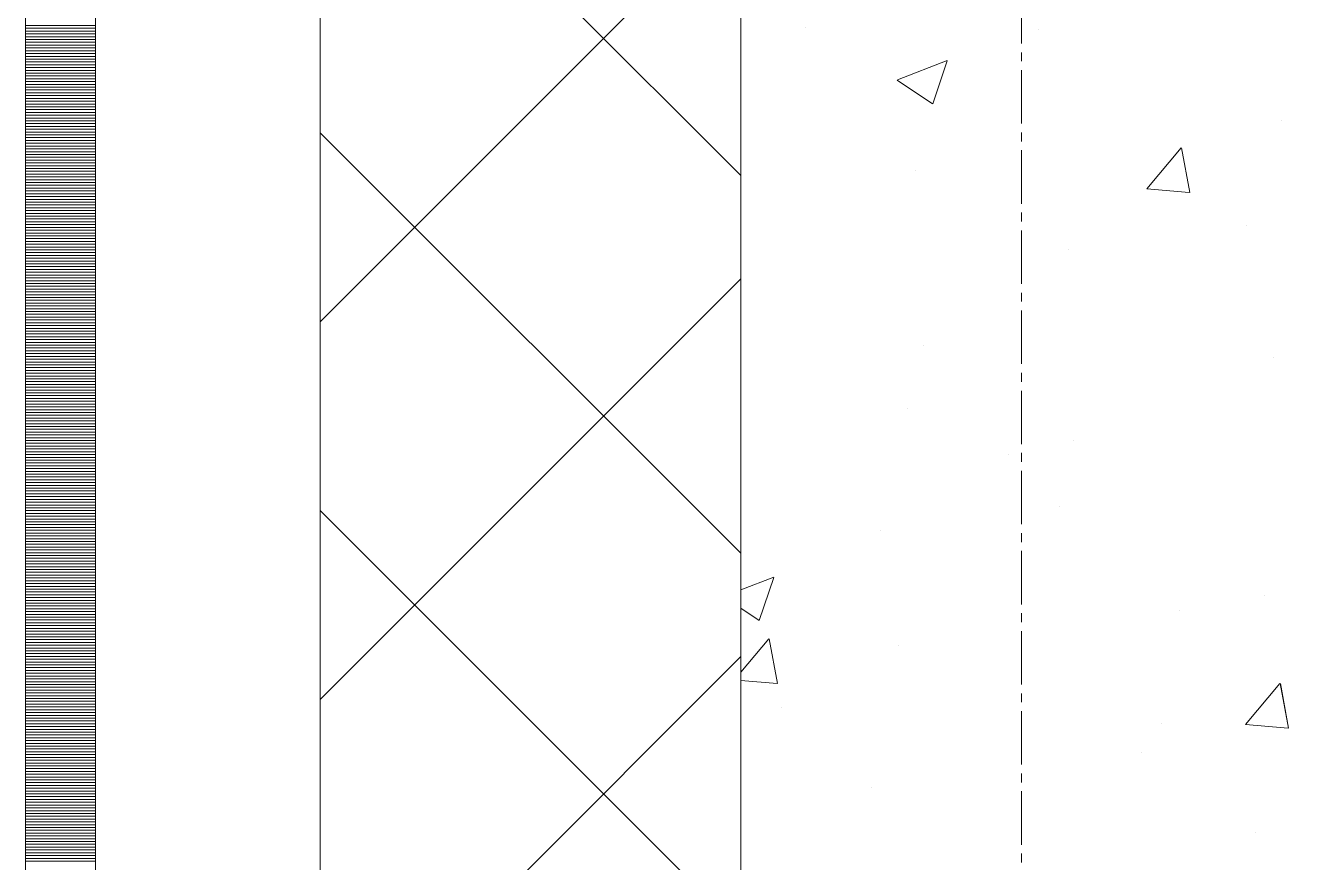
# Model space of a CAD drawing. Header units: millimetres. Extents: x 470010 to 1231400, y -134005 to 421770.
# Drawn here: x 672518.6 to 672973.1, y -68683 to -68384.5 of the extents above; entities that cross this region are included whole.
import ezdxf
from ezdxf.enums import TextEntityAlignment as Align

# ---------------------------------------------------------------- set-up
doc = ezdxf.new("R2010")
doc.units = ezdxf.units.MM
doc.linetypes.add('CENTER2', pattern=[28.575, 19.05, -3.175, 3.175, -3.175])
doc.linetypes.add('DASHED', pattern=[19.05, 12.7, -6.35])
doc.layers.get('Defpoints').update_dxf_attribs({"color": 140})
doc.layers.add('АР_Делит', color=120, linetype='Continuous', lineweight=0, plot=False)
for name, color, linetype, lineweight in [('АР_Стены ПЕНОблок', 52, 'Continuous', 20), ('АР_Тонкая', 254, 'Continuous', 5), ('АР_Утеплитель', 31, 'Continuous', 0), ('АР_Штриховка', 8, 'Continuous', 0)]:
    doc.layers.add(name, color=color, linetype=linetype, lineweight=lineweight)
doc.layers.add('РД_Оси_100', color=7, linetype='Continuous', lineweight=0, true_color=0x525252)
doc.styles.add('style1', font='ARIALN.TTF')

# ---------------------------------------------------------------- blocks, each defined once
blk = doc.blocks.new('СОШ_2200_АР_ОСИ_М100_28.05.24')
at = {"layer": 'АР_Делит', "color": 251, "linetype": 'DASHED', "true_color": 0x636466}
blk.add_lwpolyline([(114955, 135155), (114955, -355), (93595.036, -355), (93595.036, 13855), (94145, 13855), (94145, 68320), (66055, 68320), (66055, 13857.73), (83455, 13857.73), (83455, -355), (45245, -355), (45245, 13145), (44695, 13145), (44695, 26755), (45245, 26755), (45245, 68320), (20455, 68320), (20455, 26755), (27955, 26755), (27955, 13145), (-355, 13145), (-355, 100855)], dxfattribs=at)
at = {"layer": 'РД_Оси_100', "color": 251, "linetype": 'CENTER2', "true_color": 0x636466}
blk.add_line((0, -6155), (0, 139938.679), dxfattribs=at)
blk = doc.blocks.new('A$C9108343f')
at = {"layer": 'АР_Стены ПЕНОблок', "color": 18, "linetype": 'Continuous', "lineweight": 20, "true_color": 0x000000}
blk.add_line((7054.96, 97555), (7054.96, 21355), dxfattribs=at)
at = {"layer": 'АР_Тонкая', "color": 18, "linetype": 'Continuous', "lineweight": 5, "true_color": 0x000000}
for p, q in [((6799.96, 97555), (6799.96, 21355)), ((6824.96, 97555), (6824.96, 21355)), ((6824.96, 21355), (6824.96, 97555)), ((6904.96, 21355), (6904.96, 97555))]:
    blk.add_line(p, q, dxfattribs=at)
at = {"layer": 'АР_Утеплитель', "color": 18, "linetype": 'Continuous', "lineweight": 0, "true_color": 0x000000}
for p, q in [((6904.96, 97555), (6904.96, 21355)), ((7054.96, 21355), (7054.96, 97555))]:
    blk.add_line(p, q, dxfattribs=at)
at = {"layer": 'АР_Штриховка', "color": 18, "linetype": 'Continuous', "lineweight": 0, "true_color": 0x000000}
for p, q in [((7054.96, 31928.23), (6904.96, 32078.23)), ((6904.96, 31876.09), (7054.96, 32026.09)), ((6799.96, 31981.75), (6824.96, 31981.75)), ((6799.96, 31980.75), (6824.96, 31980.75)), ((6799.96, 31979.75), (6824.96, 31979.75)), ((6799.96, 31978.75), (6824.96, 31978.75)), ((7078.07, 31980.94), (7078.07, 31980.94)), ((7160.95, 31980.33), (7160.95, 31980.33)), ((6799.96, 31977.75), (6824.96, 31977.75)), ((6799.96, 31976.75), (6824.96, 31976.75)), ((6799.96, 31975.75), (6824.96, 31975.75)), ((6799.96, 31974.75), (6824.96, 31974.75)), ((6799.96, 31973.75), (6824.96, 31973.75)), ((6799.96, 31972.75), (6824.96, 31972.75)), ((6799.96, 31971.75), (6824.96, 31971.75)), ((6799.96, 31970.75), (6824.96, 31970.75)), ((6799.96, 31969.75), (6824.96, 31969.75)), ((6799.96, 31968.75), (6824.96, 31968.75)), ((6799.96, 31967.75), (6824.96, 31967.75)), ((6799.96, 31966.75), (6824.96, 31966.75)), ((6799.96, 31965.75), (6824.96, 31965.75)), ((7110.75, 31962.41), (7128.54, 31969.24)), ((7123.34, 31953.76), (7128.49, 31969.11)), ((6799.96, 31964.75), (6824.96, 31964.75)), ((6799.96, 31963.75), (6824.96, 31963.75)), ((6799.96, 31962.75), (6824.96, 31962.75)), ((6799.96, 31961.75), (6824.96, 31961.75)), ((6799.96, 31960.75), (6824.96, 31960.75)), ((7110.7, 31962.29), (7123.33, 31953.76)), ((6799.96, 31959.75), (6824.96, 31959.75)), ((6799.96, 31958.75), (6824.96, 31958.75)), ((6799.96, 31957.75), (6824.96, 31957.75)), ((6799.96, 31956.75), (6824.96, 31956.75)), ((6799.96, 31955.75), (6824.96, 31955.75)), ((6799.96, 31954.75), (6824.96, 31954.75)), ((6799.96, 31953.75), (6824.96, 31953.75)), ((6799.96, 31952.75), (6824.96, 31952.75)), ((6799.96, 31951.75), (6824.96, 31951.75)), ((6799.96, 31950.75), (6824.96, 31950.75)), ((6799.96, 31949.75), (6824.96, 31949.75)), ((6799.96, 31948.75), (6824.96, 31948.75)), ((6799.96, 31947.75), (6824.96, 31947.75)), ((7247.78, 31947.77), (7247.78, 31947.77)), ((6799.96, 31946.75), (6824.96, 31946.75)), ((6799.96, 31945.75), (6824.96, 31945.75)), ((6799.96, 31944.75), (6824.96, 31944.75)), ((6799.96, 31943.75), (6824.96, 31943.75)), ((6799.96, 31942.75), (6824.96, 31942.75)), ((7054.96, 31793.53), (6904.96, 31943.53)), ((6799.96, 31941.75), (6824.96, 31941.75)), ((6799.96, 31940.75), (6824.96, 31940.75)), ((6799.96, 31939.75), (6824.96, 31939.75)), ((6799.96, 31938.75), (6824.96, 31938.75)), ((6799.96, 31937.75), (6824.96, 31937.75)), ((7199.63, 31923.51), (7211.87, 31938.1)), ((7214.96, 31922.2), (7212.02, 31938.13)), ((6799.96, 31936.75), (6824.96, 31936.75)), ((6799.96, 31935.75), (6824.96, 31935.75)), ((6799.96, 31934.75), (6824.96, 31934.75)), ((6799.96, 31933.75), (6824.96, 31933.75)), ((6799.96, 31932.75), (6824.96, 31932.75)), ((6799.96, 31931.75), (6824.96, 31931.75)), ((6799.96, 31930.75), (6824.96, 31930.75)), ((6799.96, 31929.75), (6824.96, 31929.75)), ((6799.96, 31928.75), (6824.96, 31928.75)), ((7117.37, 31929.88), (7117.37, 31929.88)), ((6799.96, 31927.75), (6824.96, 31927.75)), ((6799.96, 31926.75), (6824.96, 31926.75)), ((6799.96, 31925.75), (6824.96, 31925.75)), ((6799.96, 31924.75), (6824.96, 31924.75)), ((6799.96, 31923.75), (6824.96, 31923.75)), ((6799.96, 31922.75), (6824.96, 31922.75)), ((6799.96, 31921.75), (6824.96, 31921.75)), ((6799.96, 31920.75), (6824.96, 31920.75)), ((6799.96, 31919.75), (6824.96, 31919.75)), ((7199.63, 31923.5), (7214.81, 31922.18)), ((6799.96, 31918.75), (6824.96, 31918.75)), ((6799.96, 31917.75), (6824.96, 31917.75)), ((6799.96, 31916.75), (6824.96, 31916.75)), ((6799.96, 31915.75), (6824.96, 31915.75)), ((6799.96, 31914.75), (6824.96, 31914.75)), ((6799.96, 31913.75), (6824.96, 31913.75)), ((6799.96, 31912.75), (6824.96, 31912.75)), ((6799.96, 31911.75), (6824.96, 31911.75)), ((6799.96, 31910.75), (6824.96, 31910.75)), ((6799.96, 31909.75), (6824.96, 31909.75)), ((6799.96, 31908.75), (6824.96, 31908.75)), ((6799.96, 31907.75), (6824.96, 31907.75)), ((6799.96, 31906.75), (6824.96, 31906.75)), ((7235.25, 31910.25), (7235.25, 31910.25)), ((6799.96, 31905.75), (6824.96, 31905.75)), ((6799.96, 31904.75), (6824.96, 31904.75)), ((6799.96, 31903.75), (6824.96, 31903.75)), ((6799.96, 31902.75), (6824.96, 31902.75)), ((6799.96, 31901.75), (6824.96, 31901.75)), ((7171.67, 31901.88), (7171.67, 31901.88)), ((6799.96, 31900.75), (6824.96, 31900.75)), ((6799.96, 31899.75), (6824.96, 31899.75)), ((6799.96, 31898.75), (6824.96, 31898.75)), ((6799.96, 31897.75), (6824.96, 31897.75)), ((6799.96, 31896.75), (6824.96, 31896.75)), ((6799.96, 31895.75), (6824.96, 31895.75)), ((6799.96, 31894.75), (6824.96, 31894.75)), ((6799.96, 31893.75), (6824.96, 31893.75)), ((6799.96, 31892.75), (6824.96, 31892.75)), ((6799.96, 31891.75), (6824.96, 31891.75)), ((6799.96, 31890.75), (6824.96, 31890.75)), ((6799.96, 31889.75), (6824.96, 31889.75)), ((6799.96, 31888.75), (6824.96, 31888.75)), ((6799.96, 31887.75), (6824.96, 31887.75)), ((6904.96, 31741.39), (7054.96, 31891.39)), ((6799.96, 31886.75), (6824.96, 31886.75)), ((6799.96, 31885.75), (6824.96, 31885.75)), ((6799.96, 31884.75), (6824.96, 31884.75)), ((6799.96, 31883.75), (6824.96, 31883.75)), ((6799.96, 31882.75), (6824.96, 31882.75)), ((6799.96, 31881.75), (6824.96, 31881.75)), ((6799.96, 31880.75), (6824.96, 31880.75)), ((6799.96, 31879.75), (6824.96, 31879.75)), ((6799.96, 31878.75), (6824.96, 31878.75)), ((6799.96, 31877.75), (6824.96, 31877.75)), ((6799.96, 31876.75), (6824.96, 31876.75)), ((6799.96, 31875.75), (6824.96, 31875.75)), ((6799.96, 31874.75), (6824.96, 31874.75)), ((6799.96, 31873.75), (6824.96, 31873.75)), ((6799.96, 31872.75), (6824.96, 31872.75)), ((6799.96, 31871.75), (6824.96, 31871.75)), ((6799.96, 31870.75), (6824.96, 31870.75)), ((6799.96, 31869.75), (6824.96, 31869.75)), ((6799.96, 31868.75), (6824.96, 31868.75)), ((6799.96, 31867.75), (6824.96, 31867.75)), ((6799.96, 31866.75), (6824.96, 31866.75)), ((6799.96, 31865.75), (6824.96, 31865.75)), ((7119.96, 31867.72), (7119.96, 31867.72)), ((6799.96, 31864.75), (6824.96, 31864.75)), ((6799.96, 31863.75), (6824.96, 31863.75)), ((6799.96, 31862.75), (6824.96, 31862.75)), ((6799.96, 31861.75), (6824.96, 31861.75)), ((6799.96, 31860.75), (6824.96, 31860.75)), ((7244.69, 31863.21), (7244.69, 31863.21)), ((6799.96, 31859.75), (6824.96, 31859.75)), ((6799.96, 31858.75), (6824.96, 31858.75)), ((6799.96, 31857.75), (6824.96, 31857.75)), ((6799.96, 31856.75), (6824.96, 31856.75)), ((6799.96, 31855.75), (6824.96, 31855.75)), ((6799.96, 31854.75), (6824.96, 31854.75)), ((6799.96, 31853.75), (6824.96, 31853.75)), ((6799.96, 31852.75), (6824.96, 31852.75)), ((6799.96, 31851.75), (6824.96, 31851.75)), ((6799.96, 31850.75), (6824.96, 31850.75)), ((6799.96, 31849.75), (6824.96, 31849.75)), ((6799.96, 31848.75), (6824.96, 31848.75)), ((6799.96, 31847.75), (6824.96, 31847.75)), ((6799.96, 31846.75), (6824.96, 31846.75)), ((6799.96, 31845.75), (6824.96, 31845.75)), ((6799.96, 31844.75), (6824.96, 31844.75)), ((6799.96, 31843.75), (6824.96, 31843.75)), ((6799.96, 31842.75), (6824.96, 31842.75)), ((7114.28, 31845.33), (7114.28, 31845.33)), ((6799.96, 31841.75), (6824.96, 31841.75)), ((6799.96, 31840.75), (6824.96, 31840.75)), ((6799.96, 31839.75), (6824.96, 31839.75)), ((6799.96, 31838.75), (6824.96, 31838.75)), ((6799.96, 31837.75), (6824.96, 31837.75)), ((6799.96, 31836.75), (6824.96, 31836.75)), ((6799.96, 31835.75), (6824.96, 31835.75)), ((6799.96, 31834.75), (6824.96, 31834.75)), ((6799.96, 31833.75), (6824.96, 31833.75)), ((7173.52, 31833.6), (7173.52, 31833.6)), ((6799.96, 31832.75), (6824.96, 31832.75)), ((6799.96, 31831.75), (6824.96, 31831.75)), ((6799.96, 31830.75), (6824.96, 31830.75)), ((6799.96, 31829.75), (6824.96, 31829.75)), ((6799.96, 31828.75), (6824.96, 31828.75)), ((7150.46, 31828.78), (7150.46, 31828.78)), ((6799.96, 31827.75), (6824.96, 31827.75)), ((6799.96, 31826.75), (6824.96, 31826.75)), ((6799.96, 31825.75), (6824.96, 31825.75)), ((6799.96, 31824.75), (6824.96, 31824.75)), ((6799.96, 31823.75), (6824.96, 31823.75)), ((6799.96, 31822.75), (6824.96, 31822.75)), ((6799.96, 31821.75), (6824.96, 31821.75)), ((6799.96, 31820.75), (6824.96, 31820.75)), ((6799.96, 31819.75), (6824.96, 31819.75)), ((6799.96, 31818.75), (6824.96, 31818.75)), ((6799.96, 31817.75), (6824.96, 31817.75)), ((6799.96, 31816.75), (6824.96, 31816.75)), ((6799.96, 31815.75), (6824.96, 31815.75)), ((6799.96, 31814.75), (6824.96, 31814.75)), ((6799.96, 31813.75), (6824.96, 31813.75)), ((6799.96, 31812.75), (6824.96, 31812.75)), ((6799.96, 31811.75), (6824.96, 31811.75)), ((6799.96, 31810.75), (6824.96, 31810.75)), ((6799.96, 31809.75), (6824.96, 31809.75)), ((6799.96, 31808.75), (6824.96, 31808.75)), ((6799.96, 31807.75), (6824.96, 31807.75)), ((6799.96, 31806.75), (6824.96, 31806.75)), ((7054.96, 31658.82), (6904.96, 31808.82)), ((7168.43, 31810.07), (7168.43, 31810.07)), ((6799.96, 31805.75), (6824.96, 31805.75)), ((6799.96, 31804.75), (6824.96, 31804.75)), ((6799.96, 31803.75), (6824.96, 31803.75)), ((6799.96, 31802.75), (6824.96, 31802.75)), ((6799.96, 31801.75), (6824.96, 31801.75)), ((7104.85, 31801.7), (7104.85, 31801.7)), ((6799.96, 31800.75), (6824.96, 31800.75)), ((6799.96, 31799.75), (6824.96, 31799.75)), ((6799.96, 31798.75), (6824.96, 31798.75)), ((6799.96, 31797.75), (6824.96, 31797.75)), ((6799.96, 31796.75), (6824.96, 31796.75)), ((6799.96, 31795.75), (6824.96, 31795.75)), ((6799.96, 31794.75), (6824.96, 31794.75)), ((6799.96, 31793.75), (6824.96, 31793.75)), ((6799.96, 31792.75), (6824.96, 31792.75)), ((6799.96, 31791.75), (6824.96, 31791.75)), ((6799.96, 31790.75), (6824.96, 31790.75)), ((6799.96, 31789.75), (6824.96, 31789.75)), ((6799.96, 31788.75), (6824.96, 31788.75)), ((6799.96, 31787.75), (6824.96, 31787.75)), ((6799.96, 31786.75), (6824.96, 31786.75)), ((6799.96, 31785.75), (6824.96, 31785.75)), ((6799.96, 31784.75), (6824.96, 31784.75)), ((6799.96, 31783.75), (6824.96, 31783.75)), ((7054.96, 31780.53), (7066.74, 31785.05)), ((7061.54, 31769.57), (7066.69, 31784.92)), ((6799.96, 31782.75), (6824.96, 31782.75)), ((6799.96, 31781.75), (6824.96, 31781.75)), ((6799.96, 31780.75), (6824.96, 31780.75)), ((6799.96, 31779.75), (6824.96, 31779.75)), ((6799.96, 31778.75), (6824.96, 31778.75)), ((6799.96, 31777.75), (6824.96, 31777.75)), ((6799.96, 31776.75), (6824.96, 31776.75)), ((6799.96, 31775.75), (6824.96, 31775.75)), ((6799.96, 31774.75), (6824.96, 31774.75)), ((7241.6, 31778.66), (7241.6, 31778.66)), ((6799.96, 31773.75), (6824.96, 31773.75)), ((6799.96, 31772.75), (6824.96, 31772.75)), ((6799.96, 31771.75), (6824.96, 31771.75)), ((6799.96, 31770.75), (6824.96, 31770.75)), ((6799.96, 31769.75), (6824.96, 31769.75)), ((7054.96, 31774.01), (7061.53, 31769.58)), ((7211.33, 31773.01), (7211.33, 31773.01)), ((6799.96, 31768.75), (6824.96, 31768.75)), ((6799.96, 31767.75), (6824.96, 31767.75)), ((6799.96, 31766.75), (6824.96, 31766.75)), ((6799.96, 31765.75), (6824.96, 31765.75)), ((6799.96, 31764.75), (6824.96, 31764.75)), ((6799.96, 31763.75), (6824.96, 31763.75)), ((6799.96, 31762.75), (6824.96, 31762.75)), ((6799.96, 31761.75), (6824.96, 31761.75)), ((6799.96, 31760.75), (6824.96, 31760.75)), ((7054.96, 31751.1), (7064.93, 31762.98)), ((7068.02, 31747.09), (7065.08, 31763.01)), ((7111.19, 31760.77), (7111.19, 31760.77)), ((6799.96, 31759.75), (6824.96, 31759.75)), ((6799.96, 31758.75), (6824.96, 31758.75)), ((6799.96, 31757.75), (6824.96, 31757.75)), ((6799.96, 31756.75), (6824.96, 31756.75)), ((6904.96, 31606.68), (7054.96, 31756.68)), ((6799.96, 31755.75), (6824.96, 31755.75)), ((6799.96, 31754.75), (6824.96, 31754.75)), ((6799.96, 31753.75), (6824.96, 31753.75)), ((6799.96, 31752.75), (6824.96, 31752.75)), ((6799.96, 31751.75), (6824.96, 31751.75)), ((6799.96, 31750.75), (6824.96, 31750.75)), ((6799.96, 31749.75), (6824.96, 31749.75)), ((6799.96, 31748.75), (6824.96, 31748.75)), ((6799.96, 31747.75), (6824.96, 31747.75)), ((7054.96, 31748.19), (7067.87, 31747.06)), ((7063.2, 31747.59), (7063.2, 31747.59)), ((7234.87, 31732.45), (7247.12, 31747.05)), ((7250.2, 31731.15), (7247.27, 31747.07)), ((6799.96, 31746.75), (6824.96, 31746.75)), ((6799.96, 31745.75), (6824.96, 31745.75)), ((6799.96, 31744.75), (6824.96, 31744.75)), ((6799.96, 31743.75), (6824.96, 31743.75)), ((6799.96, 31742.75), (6824.96, 31742.75)), ((6799.96, 31741.75), (6824.96, 31741.75)), ((6799.96, 31740.75), (6824.96, 31740.75)), ((6799.96, 31739.75), (6824.96, 31739.75)), ((6799.96, 31738.75), (6824.96, 31738.75)), ((7069.43, 31738.61), (7069.43, 31738.61)), ((6799.96, 31737.75), (6824.96, 31737.75)), ((6799.96, 31736.75), (6824.96, 31736.75)), ((6799.96, 31735.75), (6824.96, 31735.75)), ((6799.96, 31734.75), (6824.96, 31734.75)), ((6799.96, 31733.75), (6824.96, 31733.75)), ((6799.96, 31732.75), (6824.96, 31732.75)), ((6799.96, 31731.75), (6824.96, 31731.75)), ((6799.96, 31730.75), (6824.96, 31730.75)), ((6799.96, 31729.75), (6824.96, 31729.75)), ((6799.96, 31728.75), (6824.96, 31728.75)), ((7205.02, 31732.88), (7205.02, 31732.88)), ((7234.87, 31732.45), (7250.05, 31731.12)), ((6799.96, 31727.75), (6824.96, 31727.75)), ((6799.96, 31726.75), (6824.96, 31726.75)), ((6799.96, 31725.75), (6824.96, 31725.75)), ((6799.96, 31724.75), (6824.96, 31724.75)), ((6799.96, 31723.75), (6824.96, 31723.75)), ((6799.96, 31722.75), (6824.96, 31722.75)), ((6799.96, 31721.75), (6824.96, 31721.75)), ((6799.96, 31720.75), (6824.96, 31720.75)), ((6799.96, 31719.75), (6824.96, 31719.75)), ((7197.81, 31722.55), (7197.81, 31722.55)), ((6799.96, 31718.75), (6824.96, 31718.75)), ((6799.96, 31717.75), (6824.96, 31717.75)), ((6799.96, 31716.75), (6824.96, 31716.75)), ((6799.96, 31715.75), (6824.96, 31715.75)), ((6799.96, 31714.75), (6824.96, 31714.75)), ((6799.96, 31713.75), (6824.96, 31713.75)), ((6799.96, 31712.75), (6824.96, 31712.75)), ((6799.96, 31711.75), (6824.96, 31711.75)), ((6799.96, 31710.75), (6824.96, 31710.75)), ((6799.96, 31709.75), (6824.96, 31709.75)), ((6799.96, 31708.75), (6824.96, 31708.75)), ((6799.96, 31707.75), (6824.96, 31707.75)), ((6799.96, 31706.75), (6824.96, 31706.75)), ((7101.61, 31709.89), (7101.61, 31709.89)), ((6799.96, 31705.75), (6824.96, 31705.75)), ((6799.96, 31704.75), (6824.96, 31704.75)), ((6799.96, 31703.75), (6824.96, 31703.75)), ((6799.96, 31702.75), (6824.96, 31702.75)), ((6799.96, 31701.75), (6824.96, 31701.75)), ((6799.96, 31700.75), (6824.96, 31700.75)), ((6799.96, 31699.75), (6824.96, 31699.75)), ((6799.96, 31698.75), (6824.96, 31698.75)), ((6799.96, 31697.75), (6824.96, 31697.75)), ((6799.96, 31696.75), (6824.96, 31696.75)), ((6799.96, 31695.75), (6824.96, 31695.75)), ((6799.96, 31694.75), (6824.96, 31694.75)), ((6799.96, 31693.75), (6824.96, 31693.75)), ((6799.96, 31692.75), (6824.96, 31692.75)), ((7238.52, 31694.1), (7238.52, 31694.1)), ((6799.96, 31691.75), (6824.96, 31691.75)), ((6799.96, 31690.75), (6824.96, 31690.75)), ((6799.96, 31689.75), (6824.96, 31689.75)), ((6799.96, 31688.75), (6824.96, 31688.75)), ((6799.96, 31687.75), (6824.96, 31687.75)), ((6799.96, 31686.75), (6824.96, 31686.75)), ((6799.96, 31685.75), (6824.96, 31685.75)), ((6799.96, 31684.75), (6824.96, 31684.75)), ((6799.96, 31683.75), (6824.96, 31683.75))]:
    blk.add_line(p, q, dxfattribs=at)
at = {"layer": 'РД_Оси_100'}
blk.add_blockref('СОШ_2200_АР_ОСИ_М100_28.05.24', (7154.96, 6755), dxfattribs=at)
at = {"layer": 'Defpoints', "color": 18, "true_color": 0x000000, "style": 'style1'}
for p in [(143949.34, 316089.12), (143974.98, 281639.5), (143890.4, 273244.71), (143839.99, 264276.81), (143967.75, 254892.38), (12251.96, 104178.14), (12382.58, 96023.14)]:
    blk.add_attdef('АР-ПОМЕЩЕНИЕ:НАИМЕНОВАНИЕ', text='', height=100, dxfattribs=at).set_placement(p, align=Align.MIDDLE)
at = {"layer": 'Defpoints', "color": 18, "true_color": 0x000000, "style": 'style1', "flags": 8}
for p in [(143951.3, 279099.09), (143848.34, 269251.11), (143875.33, 260094.25), (144049.74, 250824.7), (163419.28, 238153.36), (155897.46, 237965.97), (183037.2, 237965.97), (143342.94, 237876.19)]:
    blk.add_attdef('АР-ПОМЕЩЕНИЕ:НАИМЕНОВАНИЕ', text='', height=100, dxfattribs=at).set_placement(p, align=Align.MIDDLE)

msp = doc.modelspace()

# ---------------------------------------------------------------- linework, layer by layer
at = {"layer": 'АР_Стены ПЕНОблок', "color": 18, "linetype": 'Continuous', "lineweight": 20, "true_color": 0x000000}
msp.add_line((672773.57, -2811.242), (672773.57, -79011.242), dxfattribs=at)
at = {"layer": 'АР_Тонкая', "color": 18, "linetype": 'Continuous', "lineweight": 5, "true_color": 0x000000}
for p, q in [((672518.57, -2811.242), (672518.57, -79011.242)), ((672543.57, -2811.242), (672543.57, -79011.242)), ((672543.57, -79011.242), (672543.57, -2811.242)), ((672623.57, -79011.242), (672623.57, -2811.242))]:
    msp.add_line(p, q, dxfattribs=at)
at = {"layer": 'АР_Утеплитель', "color": 18, "linetype": 'Continuous', "lineweight": 0, "true_color": 0x000000}
for p, q in [((672623.57, -2811.242), (672623.57, -79011.242)), ((672773.57, -79011.242), (672773.57, -2811.242))]:
    msp.add_line(p, q, dxfattribs=at)
at = {"layer": 'АР_Штриховка', "color": 18, "linetype": 'Continuous', "lineweight": 0, "true_color": 0x000000}
for p, q in [((672773.57, -68438.013), (672623.57, -68288.013)), ((672623.57, -68490.15), (672773.57, -68340.15)), ((672518.57, -68385.492), (672543.57, -68385.492)), ((672518.57, -68386.492), (672543.57, -68386.492)), ((672518.57, -68387.492), (672543.57, -68387.492)), ((672518.57, -68388.492), (672543.57, -68388.492)), ((672518.57, -68389.492), (672543.57, -68389.492)), ((672518.57, -68390.492), (672543.57, -68390.492)), ((672518.57, -68391.492), (672543.57, -68391.492)), ((672518.57, -68392.492), (672543.57, -68392.492)), ((672518.57, -68393.492), (672543.57, -68393.492)), ((672518.57, -68394.492), (672543.57, -68394.492)), ((672518.57, -68395.492), (672543.57, -68395.492)), ((672518.57, -68396.492), (672543.57, -68396.492)), ((672518.57, -68397.492), (672543.57, -68397.492)), ((672829.365, -68403.831), (672847.149, -68397.004)), ((672841.953, -68412.482), (672847.103, -68397.133)), ((672518.57, -68398.492), (672543.57, -68398.492)), ((672518.57, -68399.492), (672543.57, -68399.492)), ((672518.57, -68400.492), (672543.57, -68400.492)), ((672518.57, -68401.492), (672543.57, -68401.492)), ((672518.57, -68402.492), (672543.57, -68402.492)), ((672518.57, -68403.492), (672543.57, -68403.492)), ((672518.57, -68404.492), (672543.57, -68404.492)), ((672518.57, -68405.492), (672543.57, -68405.492)), ((672518.57, -68406.492), (672543.57, -68406.492)), ((672829.308, -68403.956), (672841.942, -68412.479)), ((672518.57, -68407.492), (672543.57, -68407.492)), ((672518.57, -68408.492), (672543.57, -68408.492)), ((672518.57, -68409.492), (672543.57, -68409.492)), ((672518.57, -68410.492), (672543.57, -68410.492)), ((672518.57, -68411.492), (672543.57, -68411.492)), ((672518.57, -68412.492), (672543.57, -68412.492)), ((672518.57, -68413.492), (672543.57, -68413.492)), ((672518.57, -68414.492), (672543.57, -68414.492)), ((672518.57, -68415.492), (672543.57, -68415.492)), ((672518.57, -68416.492), (672543.57, -68416.492)), ((672518.57, -68417.492), (672543.57, -68417.492)), ((672518.57, -68418.492), (672543.57, -68418.492)), ((672518.57, -68419.492), (672543.57, -68419.492)), ((672518.57, -68420.492), (672543.57, -68420.492)), ((672518.57, -68421.492), (672543.57, -68421.492)), ((672518.57, -68422.492), (672543.57, -68422.492)), ((672518.57, -68423.492), (672543.57, -68423.492)), ((672518.57, -68424.492), (672543.57, -68424.492)), ((672773.57, -68572.717), (672623.57, -68422.717)), ((672518.57, -68425.492), (672543.57, -68425.492)), ((672518.57, -68426.492), (672543.57, -68426.492)), ((672518.57, -68427.492), (672543.57, -68427.492)), ((672518.57, -68428.492), (672543.57, -68428.492)), ((672518.57, -68429.492), (672543.57, -68429.492)), ((672918.24, -68442.733), (672930.485, -68428.14)), ((672933.573, -68444.038), (672930.636, -68428.116)), ((672518.57, -68430.492), (672543.57, -68430.492)), ((672518.57, -68431.492), (672543.57, -68431.492)), ((672518.57, -68432.492), (672543.57, -68432.492)), ((672518.57, -68433.492), (672543.57, -68433.492)), ((672518.57, -68434.492), (672543.57, -68434.492)), ((672518.57, -68435.492), (672543.57, -68435.492)), ((672518.57, -68436.492), (672543.57, -68436.492)), ((672518.57, -68437.492), (672543.57, -68437.492)), ((672518.57, -68438.492), (672543.57, -68438.492)), ((672518.57, -68439.492), (672543.57, -68439.492)), ((672518.57, -68440.492), (672543.57, -68440.492)), ((672518.57, -68441.492), (672543.57, -68441.492)), ((672518.57, -68442.492), (672543.57, -68442.492)), ((672918.239, -68442.737), (672933.421, -68444.066)), ((672518.57, -68443.492), (672543.57, -68443.492)), ((672518.57, -68444.492), (672543.57, -68444.492)), ((672518.57, -68445.492), (672543.57, -68445.492)), ((672518.57, -68446.492), (672543.57, -68446.492)), ((672518.57, -68447.492), (672543.57, -68447.492)), ((672518.57, -68448.492), (672543.57, -68448.492)), ((672518.57, -68449.492), (672543.57, -68449.492)), ((672518.57, -68450.492), (672543.57, -68450.492)), ((672518.57, -68451.492), (672543.57, -68451.492)), ((672518.57, -68452.492), (672543.57, -68452.492)), ((672518.57, -68453.492), (672543.57, -68453.492)), ((672518.57, -68454.492), (672543.57, -68454.492)), ((672518.57, -68455.492), (672543.57, -68455.492)), ((672518.57, -68456.492), (672543.57, -68456.492)), ((672518.57, -68457.492), (672543.57, -68457.492)), ((672518.57, -68458.492), (672543.57, -68458.492)), ((672518.57, -68459.492), (672543.57, -68459.492)), ((672518.57, -68460.492), (672543.57, -68460.492)), ((672518.57, -68461.492), (672543.57, -68461.492)), ((672518.57, -68462.492), (672543.57, -68462.492)), ((672518.57, -68463.492), (672543.57, -68463.492)), ((672518.57, -68464.492), (672543.57, -68464.492)), ((672518.57, -68465.492), (672543.57, -68465.492)), ((672518.57, -68466.492), (672543.57, -68466.492)), ((672518.57, -68467.492), (672543.57, -68467.492)), ((672518.57, -68468.492), (672543.57, -68468.492)), ((672518.57, -68469.492), (672543.57, -68469.492)), ((672518.57, -68470.492), (672543.57, -68470.492)), ((672518.57, -68471.492), (672543.57, -68471.492)), ((672518.57, -68472.492), (672543.57, -68472.492)), ((672518.57, -68473.492), (672543.57, -68473.492)), ((672518.57, -68474.492), (672543.57, -68474.492)), ((672623.57, -68624.853), (672773.57, -68474.853)), ((672518.57, -68475.492), (672543.57, -68475.492)), ((672518.57, -68476.492), (672543.57, -68476.492)), ((672518.57, -68477.492), (672543.57, -68477.492)), ((672518.57, -68478.492), (672543.57, -68478.492)), ((672518.57, -68479.492), (672543.57, -68479.492)), ((672518.57, -68480.492), (672543.57, -68480.492)), ((672518.57, -68481.492), (672543.57, -68481.492)), ((672518.57, -68482.492), (672543.57, -68482.492)), ((672518.57, -68483.492), (672543.57, -68483.492)), ((672518.57, -68484.492), (672543.57, -68484.492)), ((672518.57, -68485.492), (672543.57, -68485.492)), ((672518.57, -68486.492), (672543.57, -68486.492)), ((672518.57, -68487.492), (672543.57, -68487.492)), ((672518.57, -68488.492), (672543.57, -68488.492)), ((672518.57, -68489.492), (672543.57, -68489.492)), ((672518.57, -68490.492), (672543.57, -68490.492)), ((672518.57, -68491.492), (672543.57, -68491.492)), ((672518.57, -68492.492), (672543.57, -68492.492)), ((672518.57, -68493.492), (672543.57, -68493.492)), ((672518.57, -68494.492), (672543.57, -68494.492)), ((672518.57, -68495.492), (672543.57, -68495.492)), ((672518.57, -68496.492), (672543.57, -68496.492)), ((672518.57, -68497.492), (672543.57, -68497.492)), ((672518.57, -68498.492), (672543.57, -68498.492)), ((672518.57, -68499.492), (672543.57, -68499.492)), ((672518.57, -68500.492), (672543.57, -68500.492)), ((672518.57, -68501.492), (672543.57, -68501.492)), ((672518.57, -68502.492), (672543.57, -68502.492)), ((672518.57, -68503.492), (672543.57, -68503.492)), ((672518.57, -68504.492), (672543.57, -68504.492)), ((672518.57, -68505.492), (672543.57, -68505.492)), ((672518.57, -68506.492), (672543.57, -68506.492)), ((672518.57, -68507.492), (672543.57, -68507.492)), ((672518.57, -68508.492), (672543.57, -68508.492)), ((672518.57, -68509.492), (672543.57, -68509.492)), ((672518.57, -68510.492), (672543.57, -68510.492)), ((672518.57, -68511.492), (672543.57, -68511.492)), ((672518.57, -68512.492), (672543.57, -68512.492)), ((672518.57, -68513.492), (672543.57, -68513.492)), ((672518.57, -68514.492), (672543.57, -68514.492)), ((672518.57, -68515.492), (672543.57, -68515.492)), ((672518.57, -68516.492), (672543.57, -68516.492)), ((672518.57, -68517.492), (672543.57, -68517.492)), ((672518.57, -68518.492), (672543.57, -68518.492)), ((672518.57, -68519.492), (672543.57, -68519.492)), ((672518.57, -68520.492), (672543.57, -68520.492)), ((672518.57, -68521.492), (672543.57, -68521.492)), ((672518.57, -68522.492), (672543.57, -68522.492)), ((672518.57, -68523.492), (672543.57, -68523.492)), ((672518.57, -68524.492), (672543.57, -68524.492)), ((672518.57, -68525.492), (672543.57, -68525.492)), ((672518.57, -68526.492), (672543.57, -68526.492)), ((672518.57, -68527.492), (672543.57, -68527.492)), ((672518.57, -68528.492), (672543.57, -68528.492)), ((672518.57, -68529.492), (672543.57, -68529.492)), ((672518.57, -68530.492), (672543.57, -68530.492)), ((672518.57, -68531.492), (672543.57, -68531.492)), ((672518.57, -68532.492), (672543.57, -68532.492)), ((672518.57, -68533.492), (672543.57, -68533.492)), ((672518.57, -68534.492), (672543.57, -68534.492)), ((672518.57, -68535.492), (672543.57, -68535.492)), ((672518.57, -68536.492), (672543.57, -68536.492)), ((672518.57, -68537.492), (672543.57, -68537.492)), ((672518.57, -68538.492), (672543.57, -68538.492)), ((672518.57, -68539.492), (672543.57, -68539.492)), ((672518.57, -68540.492), (672543.57, -68540.492)), ((672518.57, -68541.492), (672543.57, -68541.492)), ((672518.57, -68542.492), (672543.57, -68542.492)), ((672518.57, -68543.492), (672543.57, -68543.492)), ((672518.57, -68544.492), (672543.57, -68544.492)), ((672518.57, -68545.492), (672543.57, -68545.492)), ((672518.57, -68546.492), (672543.57, -68546.492)), ((672518.57, -68547.492), (672543.57, -68547.492)), ((672518.57, -68548.492), (672543.57, -68548.492)), ((672518.57, -68549.492), (672543.57, -68549.492)), ((672518.57, -68550.492), (672543.57, -68550.492)), ((672518.57, -68551.492), (672543.57, -68551.492)), ((672518.57, -68552.492), (672543.57, -68552.492)), ((672518.57, -68553.492), (672543.57, -68553.492)), ((672518.57, -68554.492), (672543.57, -68554.492)), ((672518.57, -68555.492), (672543.57, -68555.492)), ((672518.57, -68556.492), (672543.57, -68556.492)), ((672518.57, -68557.492), (672543.57, -68557.492)), ((672518.57, -68558.492), (672543.57, -68558.492)), ((672518.57, -68559.492), (672543.57, -68559.492)), ((672518.57, -68560.492), (672543.57, -68560.492)), ((672773.57, -68707.42), (672623.57, -68557.42)), ((672518.57, -68561.492), (672543.57, -68561.492)), ((672518.57, -68562.492), (672543.57, -68562.492)), ((672518.57, -68563.492), (672543.57, -68563.492)), ((672518.57, -68564.492), (672543.57, -68564.492)), ((672518.57, -68565.492), (672543.57, -68565.492)), ((672518.57, -68566.492), (672543.57, -68566.492)), ((672518.57, -68567.492), (672543.57, -68567.492)), ((672518.57, -68568.492), (672543.57, -68568.492)), ((672518.57, -68569.492), (672543.57, -68569.492)), ((672518.57, -68570.492), (672543.57, -68570.492)), ((672518.57, -68571.492), (672543.57, -68571.492)), ((672518.57, -68572.492), (672543.57, -68572.492)), ((672518.57, -68573.492), (672543.57, -68573.492)), ((672518.57, -68574.492), (672543.57, -68574.492)), ((672518.57, -68575.492), (672543.57, -68575.492)), ((672518.57, -68576.492), (672543.57, -68576.492)), ((672518.57, -68577.492), (672543.57, -68577.492)), ((672518.57, -68578.492), (672543.57, -68578.492)), ((672518.57, -68579.492), (672543.57, -68579.492)), ((672518.57, -68580.492), (672543.57, -68580.492)), ((672518.57, -68581.492), (672543.57, -68581.492)), ((672518.57, -68582.492), (672543.57, -68582.492)), ((672518.57, -68583.492), (672543.57, -68583.492)), ((672773.57, -68585.713), (672785.347, -68581.192)), ((672780.151, -68596.67), (672785.301, -68581.321)), ((672518.57, -68584.492), (672543.57, -68584.492)), ((672518.57, -68585.492), (672543.57, -68585.492)), ((672518.57, -68586.492), (672543.57, -68586.492)), ((672518.57, -68587.492), (672543.57, -68587.492)), ((672518.57, -68588.492), (672543.57, -68588.492)), ((672518.57, -68589.492), (672543.57, -68589.492)), ((672518.57, -68590.492), (672543.57, -68590.492)), ((672518.57, -68591.492), (672543.57, -68591.492)), ((672518.57, -68592.492), (672543.57, -68592.492)), ((672773.57, -68592.235), (672780.14, -68596.667)), ((672518.57, -68593.492), (672543.57, -68593.492)), ((672518.57, -68594.492), (672543.57, -68594.492)), ((672518.57, -68595.492), (672543.57, -68595.492)), ((672518.57, -68596.492), (672543.57, -68596.492)), ((672518.57, -68597.492), (672543.57, -68597.492)), ((672518.57, -68598.492), (672543.57, -68598.492)), ((672518.57, -68599.492), (672543.57, -68599.492)), ((672518.57, -68600.492), (672543.57, -68600.492)), ((672518.57, -68601.492), (672543.57, -68601.492)), ((672518.57, -68602.492), (672543.57, -68602.492)), ((672518.57, -68603.492), (672543.57, -68603.492)), ((672518.57, -68604.492), (672543.57, -68604.492)), ((672518.57, -68605.492), (672543.57, -68605.492)), ((672518.57, -68606.492), (672543.57, -68606.492)), ((672773.57, -68615.144), (672783.544, -68603.258)), ((672786.631, -68619.155), (672783.694, -68603.234)), ((672518.57, -68607.492), (672543.57, -68607.492)), ((672518.57, -68608.492), (672543.57, -68608.492)), ((672518.57, -68609.492), (672543.57, -68609.492)), ((672518.57, -68610.492), (672543.57, -68610.492)), ((672623.57, -68759.557), (672773.57, -68609.557)), ((672518.57, -68611.492), (672543.57, -68611.492)), ((672518.57, -68612.492), (672543.57, -68612.492)), ((672518.57, -68613.492), (672543.57, -68613.492)), ((672518.57, -68614.492), (672543.57, -68614.492)), ((672518.57, -68615.492), (672543.57, -68615.492)), ((672518.57, -68616.492), (672543.57, -68616.492)), ((672518.57, -68617.492), (672543.57, -68617.492)), ((672518.57, -68618.492), (672543.57, -68618.492)), ((672518.57, -68619.492), (672543.57, -68619.492)), ((672773.57, -68618.054), (672786.48, -68619.183)), ((672953.483, -68633.79), (672965.728, -68619.197)), ((672968.815, -68635.095), (672965.879, -68619.173)), ((672518.57, -68620.492), (672543.57, -68620.492)), ((672518.57, -68621.492), (672543.57, -68621.492)), ((672518.57, -68622.492), (672543.57, -68622.492)), ((672518.57, -68623.492), (672543.57, -68623.492)), ((672518.57, -68624.492), (672543.57, -68624.492)), ((672518.57, -68625.492), (672543.57, -68625.492)), ((672518.57, -68626.492), (672543.57, -68626.492)), ((672518.57, -68627.492), (672543.57, -68627.492)), ((672518.57, -68628.492), (672543.57, -68628.492)), ((672518.57, -68629.492), (672543.57, -68629.492)), ((672518.57, -68630.492), (672543.57, -68630.492)), ((672518.57, -68631.492), (672543.57, -68631.492)), ((672518.57, -68632.492), (672543.57, -68632.492)), ((672518.57, -68633.492), (672543.57, -68633.492)), ((672953.483, -68633.794), (672968.665, -68635.122)), ((672518.57, -68634.492), (672543.57, -68634.492)), ((672518.57, -68635.492), (672543.57, -68635.492)), ((672518.57, -68636.492), (672543.57, -68636.492)), ((672518.57, -68637.492), (672543.57, -68637.492)), ((672518.57, -68638.492), (672543.57, -68638.492)), ((672518.57, -68639.492), (672543.57, -68639.492)), ((672518.57, -68640.492), (672543.57, -68640.492)), ((672518.57, -68641.492), (672543.57, -68641.492)), ((672518.57, -68642.492), (672543.57, -68642.492)), ((672518.57, -68643.492), (672543.57, -68643.492)), ((672518.57, -68644.492), (672543.57, -68644.492)), ((672518.57, -68645.492), (672543.57, -68645.492)), ((672518.57, -68646.492), (672543.57, -68646.492)), ((672518.57, -68647.492), (672543.57, -68647.492)), ((672518.57, -68648.492), (672543.57, -68648.492)), ((672518.57, -68649.492), (672543.57, -68649.492)), ((672518.57, -68650.492), (672543.57, -68650.492)), ((672518.57, -68651.492), (672543.57, -68651.492)), ((672518.57, -68652.492), (672543.57, -68652.492)), ((672518.57, -68653.492), (672543.57, -68653.492)), ((672518.57, -68654.492), (672543.57, -68654.492)), ((672518.57, -68655.492), (672543.57, -68655.492)), ((672518.57, -68656.492), (672543.57, -68656.492)), ((672518.57, -68657.492), (672543.57, -68657.492)), ((672518.57, -68658.492), (672543.57, -68658.492)), ((672518.57, -68659.492), (672543.57, -68659.492)), ((672518.57, -68660.492), (672543.57, -68660.492)), ((672518.57, -68661.492), (672543.57, -68661.492)), ((672518.57, -68662.492), (672543.57, -68662.492)), ((672518.57, -68663.492), (672543.57, -68663.492)), ((672518.57, -68664.492), (672543.57, -68664.492)), ((672518.57, -68665.492), (672543.57, -68665.492)), ((672518.57, -68666.492), (672543.57, -68666.492)), ((672518.57, -68667.492), (672543.57, -68667.492)), ((672518.57, -68668.492), (672543.57, -68668.492)), ((672518.57, -68669.492), (672543.57, -68669.492)), ((672518.57, -68670.492), (672543.57, -68670.492)), ((672518.57, -68671.492), (672543.57, -68671.492)), ((672518.57, -68672.492), (672543.57, -68672.492)), ((672518.57, -68673.492), (672543.57, -68673.492)), ((672518.57, -68674.492), (672543.57, -68674.492)), ((672518.57, -68675.492), (672543.57, -68675.492)), ((672518.57, -68676.492), (672543.57, -68676.492)), ((672518.57, -68677.492), (672543.57, -68677.492)), ((672518.57, -68678.492), (672543.57, -68678.492)), ((672518.57, -68679.492), (672543.57, -68679.492)), ((672518.57, -68680.492), (672543.57, -68680.492)), ((672518.57, -68681.492), (672543.57, -68681.492)), ((672518.57, -68682.492), (672543.57, -68682.492))]:
    msp.add_line(p, q, dxfattribs=at)

# ---------------------------------------------------------------- block references
msp.add_blockref('A$C9108343f', (665718.612, -100366.242))
at = {"layer": 'РД_Оси_100'}
msp.add_blockref('СОШ_2200_АР_ОСИ_М100_28.05.24', (672873.57, -93611.242), dxfattribs=at)

doc.saveas('drawing.dxf')
